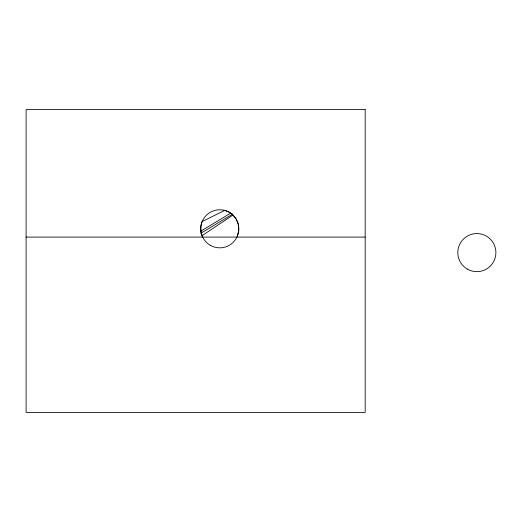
<?xml version="1.0" encoding="UTF-8"?>
<svg xmlns="http://www.w3.org/2000/svg" width="522" height="522" viewBox="0 0 522 522"><rect width="100%" height="100%" fill="white"/><g stroke="black" fill="none" stroke-linecap="round" stroke-linejoin="round"><path stroke-width="0.78" d="M237.366 236.114L238.769 230.209L238.273 224.245L236.075 218.94L232.297 214.444L232.969 215.057L202.027 235.683L202.621 237.06M200.729 231.181L230.646 213.178L231.461 213.759M200.787 233.288L232.734 214.053M202.19 221.511L224.695 210.399M26.1 237.092L202.64 237.092M202.856 237.092L365.185 237.092M231.279 213.615L230.659 213.172A30.537 19.947 -26.3 0 0 224.714 210.373M231.429 213.733L231.931 214.137M231.533 213.811L232.212 214.372M231.957 214.157L232.231 214.392M201.975 235.552L201.89 235.324M201.929 235.422L200.742 228.799M201.851 235.213L201.733 234.874A86.084 37.277 -33.7 0 1 200.872 231.096M200.787 228.786A31.294 20.443 -26.3 0 1 202.138 221.511M365.185 109.607L26.1 109.607L26.1 412.393L365.185 412.393L365.185 109.607M210.262 245.288A19.04 19.04 0 0 0 238.822 228.799A19.04 19.04 0 0 0 210.262 212.31A19.04 19.04 0 0 0 210.262 245.288M467.334 269.091A19.04 19.04 0 0 0 495.9 252.602A19.04 19.04 0 0 0 467.334 236.114A19.04 19.04 0 0 0 467.334 269.091"/></g></svg>
